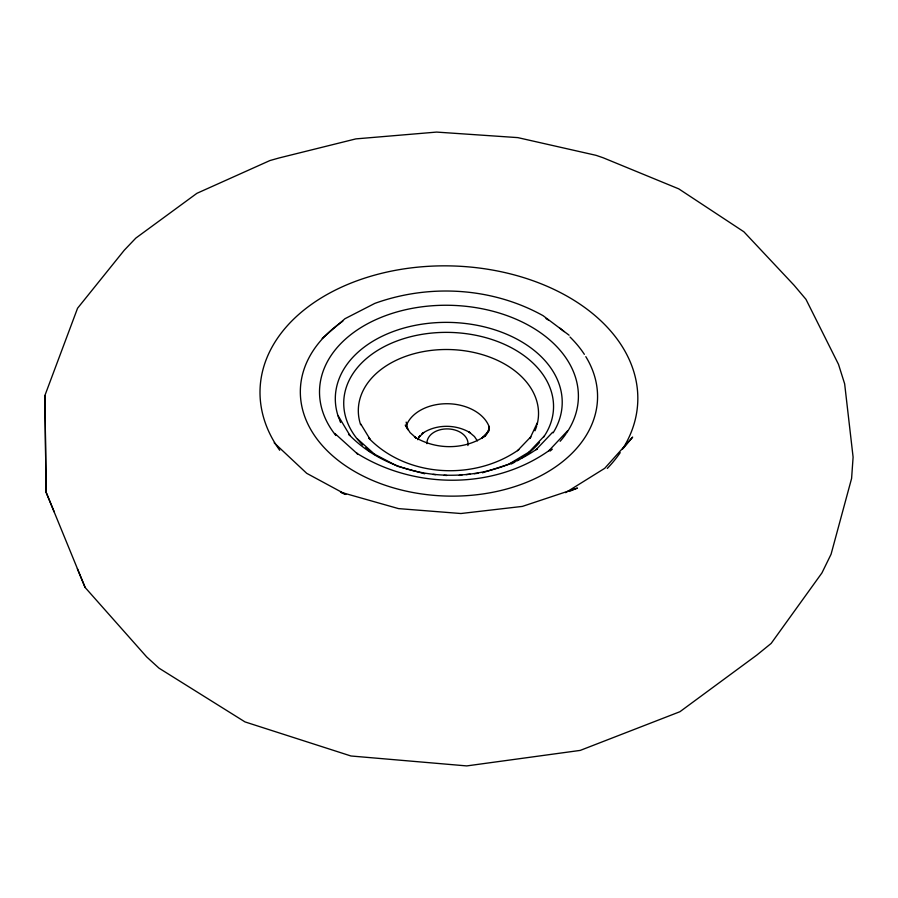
<?xml version="1.0" encoding="UTF-8"?>
<svg xmlns="http://www.w3.org/2000/svg" width="898" height="898" viewBox="0 0 898 898"><rect width="100%" height="100%" fill="white"/><g stroke="black" fill="none" stroke-linecap="round" stroke-linejoin="round"><path stroke-width="1.35" d="M488.501 431.332L489.006 426.326M488.759 431.13L489.275 428.436L485.683 435.665M85.108 587.46L46.101 492.261L44.9 395.49L77.554 308.25L124.283 250.205L135.834 238.093L196.909 193.317L269.916 160.551L279.121 157.958L355.889 138.887L436.608 132.085L517.809 137.619L596.059 155.332L603.142 157.767L678.776 188.872L743.858 231.763L794.101 285.283L805.955 299.315L838.508 364.375L844.648 383.839L853.1 457.149L851.596 478.443L831.065 554.268L821.928 572.924L771.146 643.428L756.868 655.046L679.898 711.732L580.231 750.402L466.736 765.915L350.983 755.993L245.008 721.913L159.002 668.157L146.677 656.921L85.108 587.46L77.374 568.76M537.262 422.913L529.921 438.516L530.819 436.81L517.529 450.684M417.795 439.706L420.073 435.463L418.782 437.427L423.676 432.656L421.993 433.655C436.159 423.957 455.87 424.047 470.429 432.892L469.014 431.938L474.458 436.54L477.377 440.884M486.357 434.587L488.411 431.377L481.777 438.089L485.436 435.766C464.782 450.179 435.721 449.988 414.483 436.888L416.549 438.37L410.094 432.6L405.279 425.023L407.872 429.715L406.154 422.105M623.223 448.371L632.652 437.113L604.713 468.318L565.639 492.654M548.734 450.897L567.48 430.928M552.607 432.275L536.05 449.752L537.374 448.663C481.867 488.041 396.445 484.067 348.57 434.183L349.951 435.474L338.254 415.931M528.944 452.177L544.267 436.046M322.202 338.445L344.967 318.723L374.814 303.389C429.401 283.678 492.171 287.338 543.099 315.681L569.074 335.19M549.913 449.965C494.057 490.128 414.158 489.432 356.585 453.097L357.572 454.006L334.831 433.453M530.044 451.458L508.504 464.367L482.428 472.797M518.831 449.674C474.638 480.879 406.917 477.669 368.775 438.157L370.122 439.358L360.648 423.811M569.186 491.453L577.459 488.063L522.367 506.405L460.932 513.521L398.499 508.605L340.522 492.16L345.079 494.36M459.204 475.412L461.942 475.109M466.04 474.649L470.137 474.189M474.234 473.729L478.331 473.257M432.982 474.413L435.743 474.638M444.05 475.278L446.822 475.491M424.675 473.774L397.444 466.219L374.129 453.995L375.061 454.691L357.561 439.01M345.865 494.472L306.712 473.325L274.182 442.837M54.206 511.871L46.101 492.261L44.9 395.49M426.943 443.657A20.564 14.548 1.7 0 1 448.394 428.93A20.564 14.548 1.7 0 1 467.892 445.531M358.156 440.132A104.931 72.457 1.7 0 1 443.87 332.383A104.931 72.457 1.7 0 1 543.559 437.191M539.518 442.467A104.931 72.457 1.7 0 1 528.338 453.221M527.317 454.018A104.931 72.457 1.7 0 1 521.906 457.857M519.605 459.327A104.931 72.457 1.7 0 1 517.237 460.741M514.812 462.111A104.931 72.457 1.7 0 1 511.063 464.064M370.941 452.345A104.931 72.457 1.7 0 1 365.576 447.833M362.612 445.004A104.931 72.457 1.7 0 1 358.998 441.12M585.81 356.641A148.653 101.878 1.7 0 1 524.342 483.214A148.653 101.878 1.7 0 1 331.878 455.14A148.653 101.878 1.7 0 1 342.823 321.203M546.04 318.588A148.653 101.878 1.7 0 1 548.454 320.081M559.892 328.163A148.653 101.878 1.7 0 1 564.135 331.631M570.028 337.031A148.653 101.878 1.7 0 1 584.362 354.351M335.863 435.496A129.48 88.779 1.7 0 1 443.915 305.264A129.48 88.779 1.7 0 1 566.604 432.959M565.875 434.015A129.48 88.779 1.7 0 1 560.139 441.288M552.315 449.146A129.48 88.779 1.7 0 1 550.182 451.009M279.705 450.257A188.962 129.447 1.7 0 1 443.881 265.842A188.962 129.447 1.7 0 1 622.359 449.393M620.215 452.648A188.962 129.447 1.7 0 1 607.295 468.419M536.712 425.888A90.126 62.512 1.7 0 1 534.961 430.793M360.614 424.72A90.126 62.512 1.7 0 1 446.373 349.502A90.126 62.512 1.7 0 1 537.06 424.653M339.141 418.973A113.485 78.137 1.7 0 1 456.846 322.708A113.485 78.137 1.7 0 1 553.112 432.847M340.623 422.498A113.485 78.137 1.7 0 1 339.612 420.152M406.132 426.202A42.835 30.117 1.7 0 1 447.765 403.73A42.835 30.117 1.7 0 1 489.41 427.448"/></g></svg>
